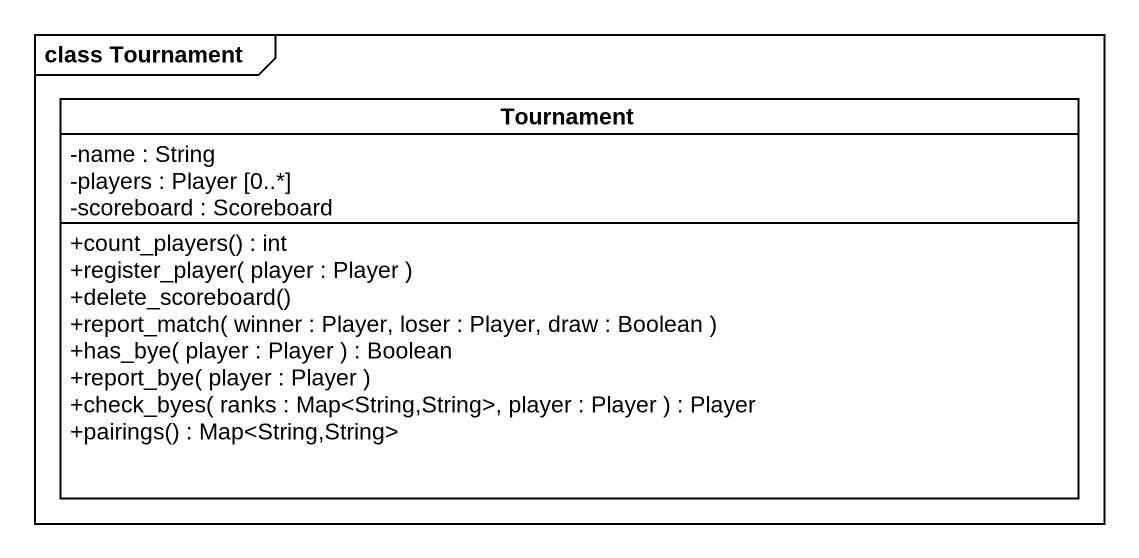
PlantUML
@startuml
mainframe class Tournament
hide circle
hide empty members
skinparam classAttributeIconSize 0
class Tournament {
  -name : String
  -players : Player [0..*]
  -scoreboard : Scoreboard
  +count_players() : int
  +register_player( player : Player )
  +delete_scoreboard()
  +report_match( winner : Player, loser : Player, draw : Boolean )
  +has_bye( player : Player ) : Boolean
  +report_bye( player : Player )
  +check_byes( ranks : Map<String,String>, player : Player ) : Player
  +pairings() : Map<String,String>
}
@enduml
